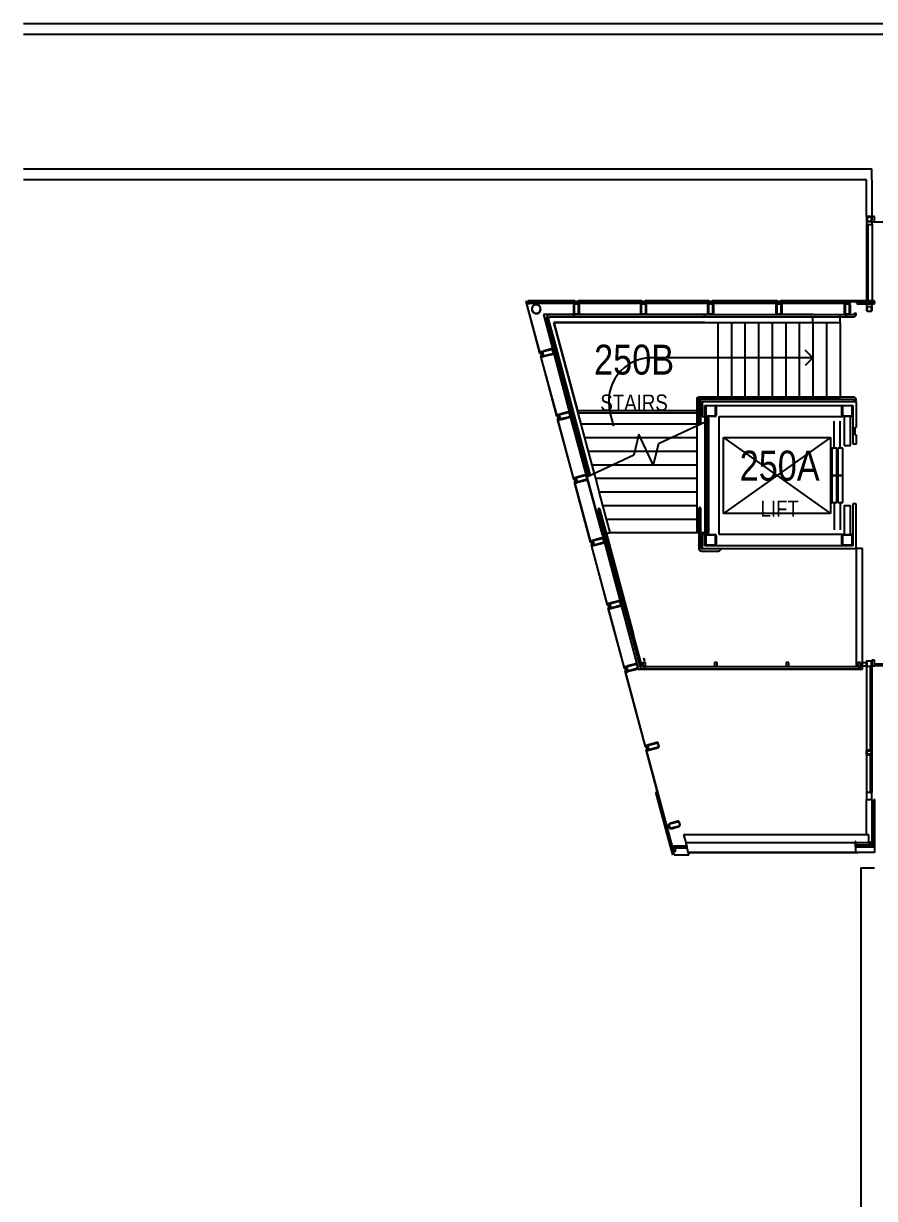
# Model space of a CAD drawing. Extents: x 6433 to 75181, y -2986 to 56414.
# Drawn here: x 6433 to 22093, y 32319 to 53944 of the extents above; entities that cross this region are included whole.
import ezdxf

# ---------------------------------------------------------------- set-up
doc = ezdxf.new("R2010")
doc.units = 0
doc.header["$MEASUREMENT"] = 0
for name, color, linetype in [('A-Column__Steel', 4, 'CONTINUOUS'), ('A-Door', 160, 'CONTINUOUS'), ('A-Roof', 1, 'CONTINUOUS'), ('A-Stairs', 4, 'CONTINUOUS'), ('A-Text__Primary Room', 6, 'CONTINUOUS'), ('A-Wall__Brick', 6, 'CONTINUOUS'), ('A-Wall__Stud', 90, 'CONTINUOUS'), ('A-Window', 4, 'CONTINUOUS')]:
    doc.layers.add(name, color=color, linetype=linetype)
doc.styles.add('Arial Narrow', font='ARIALN.TTF', dxfattribs={"height": 750})

# ---------------------------------------------------------------- blocks, each defined once
blk = doc.blocks.new('new stairs flashings - new stairs flashings-4718613-Room Nos_LEVEL 2')
at = {"layer": 'A-Roof', "lineweight": 35}
for p, q in [((41112, -114666), (41112, -114711)), ((41437, -114666), (41112, -114666)), ((41112, -114711), (41437, -114711)), ((41437, -114711), (41437, -114666)), ((37419, -123703), (37414, -123704)), ((37414, -123704), (37700, -124772)), ((37705, -124771), (37419, -123703)), ((41437, -123840), (41432, -123840)), ((41432, -123840), (41432, -124684)), ((41437, -124702), (41437, -123840)), ((37700, -124772), (37705, -124771)), ((37981, -124702), (37707, -124702)), ((37707, -124702), (37712, -124720)), ((37712, -124720), (37986, -124720)), ((37986, -124720), (37981, -124702)), ((41092, -124613), (41087, -124613)), ((41087, -124613), (41087, -124702)), ((41087, -124702), (41437, -124702)), ((41092, -124684), (41092, -124613)), ((41432, -124684), (41092, -124684))]:
    blk.add_line(p, q, dxfattribs=at)
at = {"layer": 'A-Roof'}
for p, q in [((37728, -124855), (37723, -124856)), ((37748, -124855), (38022, -124855)), ((41437, -124813), (41087, -124813))]:
    blk.add_line(p, q, dxfattribs=at)
for points in [[(37723, -124856), (37715, -124828), (37708, -124800), (37700, -124772)], [(37705, -124771), (37713, -124799), (37720, -124827), (37728, -124855)], [(38022, -124855), (38016, -124833), (38004, -124787), (37992, -124742), (37986, -124720)], [(41087, -124702), (41087, -124739), (41087, -124776), (41087, -124813)], [(41437, -124702), (41437, -124739), (41437, -124776), (41437, -124813)], [(37733, -124798), (37738, -124817), (37743, -124836), (37748, -124855)]]:
    blk.add_open_spline(points, degree=3, dxfattribs=at)

msp = doc.modelspace()

# ---------------------------------------------------------------- linework, layer by layer
at = {"layer": 'A-Column__Steel'}
for p, q in [((21963, 50389), (22033, 50389)), ((21953, 50309), (21953, 50379)), ((21959, 50379), (21959, 50309)), ((22033, 50383), (21963, 50383)), ((21963, 50305), (22033, 50305)), ((22033, 50299), (21963, 50299)), ((22037, 50309), (22037, 50379)), ((22043, 50379), (22043, 50309)), ((16558, 48611), (16558, 48766)), ((16567, 48766), (16567, 48611)), ((16580, 48789), (16635, 48789)), ((16635, 48780), (16580, 48780)), ((16649, 48611), (16649, 48766)), ((16658, 48766), (16658, 48611)), ((17793, 48611), (17793, 48766)), ((17802, 48766), (17802, 48611)), ((17815, 48789), (17870, 48789)), ((17870, 48780), (17815, 48780)), ((17884, 48611), (17884, 48766)), ((17893, 48766), (17893, 48611)), ((19028, 48611), (19028, 48766)), ((19037, 48766), (19037, 48611)), ((19050, 48789), (19105, 48789)), ((19105, 48780), (19050, 48780)), ((19119, 48611), (19119, 48766)), ((19128, 48766), (19128, 48611)), ((20285, 48611), (20285, 48766)), ((20294, 48766), (20294, 48611)), ((20308, 48789), (20363, 48789)), ((20363, 48780), (20308, 48780)), ((20376, 48611), (20376, 48766)), ((20385, 48766), (20385, 48611)), ((21543, 48611), (21543, 48766)), ((21552, 48766), (21552, 48611)), ((21565, 48789), (21620, 48789)), ((21620, 48780), (21565, 48780)), ((21634, 48611), (21634, 48766)), ((21643, 48766), (21643, 48611)), ((21953, 48654), (21953, 48724)), ((21953, 48654), (21953, 48724)), ((21959, 48724), (21959, 48654)), ((21959, 48724), (21959, 48654)), ((21963, 48734), (22033, 48734)), ((21963, 48734), (22033, 48734)), ((22033, 48728), (21963, 48728)), ((22033, 48728), (21963, 48728)), ((22037, 48654), (22037, 48724)), ((22037, 48654), (22037, 48724)), ((22043, 48724), (22043, 48654)), ((22043, 48724), (22043, 48654)), ((16580, 48598), (16635, 48598)), ((16635, 48589), (16580, 48589)), ((17815, 48598), (17870, 48598)), ((17870, 48589), (17815, 48589)), ((19050, 48598), (19105, 48598)), ((19105, 48589), (19050, 48589)), ((20308, 48598), (20363, 48598)), ((20363, 48589), (20308, 48589)), ((21565, 48598), (21620, 48598)), ((21620, 48589), (21565, 48589)), ((21963, 48650), (22033, 48650)), ((21963, 48650), (22033, 48650)), ((22033, 48644), (21963, 48644)), ((22033, 48644), (21963, 48644)), ((15979, 47888), (15993, 47834)), ((16002, 47837), (15988, 47890)), ((16145, 47955), (15995, 47915)), ((15997, 47906), (16147, 47947)), ((16168, 47867), (16019, 47827)), ((16021, 47819), (16171, 47859)), ((16164, 47937), (16178, 47884)), ((16187, 47886), (16172, 47939)), ((16290, 46728), (16304, 46675)), ((16313, 46678), (16299, 46731)), ((16455, 46796), (16306, 46756)), ((16308, 46747), (16458, 46787)), ((16474, 46778), (16489, 46725)), ((16497, 46727), (16483, 46780)), ((18978, 46736), (18978, 46891)), ((18987, 46891), (18987, 46736)), ((19000, 46914), (19155, 46914)), ((19155, 46905), (19000, 46905)), ((19000, 46723), (19155, 46723)), ((19155, 46714), (19000, 46714)), ((19169, 46736), (19169, 46891)), ((19178, 46891), (19178, 46736)), ((21493, 46736), (21493, 46891)), ((21502, 46891), (21502, 46736)), ((21515, 46914), (21670, 46914)), ((21670, 46905), (21515, 46905)), ((21515, 46723), (21670, 46723)), ((21670, 46714), (21515, 46714)), ((21684, 46736), (21684, 46891)), ((21693, 46891), (21693, 46736)), ((16479, 46708), (16329, 46668)), ((16332, 46659), (16481, 46700)), ((16766, 45637), (16616, 45597)), ((16600, 45569), (16615, 45516)), ((16623, 45519), (16609, 45572)), ((16619, 45588), (16768, 45628)), ((16790, 45549), (16640, 45509)), ((16642, 45500), (16792, 45540)), ((16785, 45619), (16799, 45566)), ((16808, 45568), (16794, 45621)), ((16911, 44410), (16925, 44357)), ((16934, 44359), (16920, 44413)), ((17077, 44478), (16927, 44438)), ((16929, 44429), (17079, 44469)), ((17100, 44390), (16950, 44350)), ((16953, 44341), (17103, 44381)), ((17095, 44460), (17110, 44407)), ((17118, 44409), (17104, 44462)), ((18978, 44361), (18978, 44516)), ((18987, 44516), (18987, 44361)), ((19000, 44539), (19155, 44539)), ((19155, 44530), (19000, 44530)), ((19000, 44348), (19155, 44348)), ((19155, 44339), (19000, 44339)), ((19169, 44361), (19169, 44516)), ((19178, 44516), (19178, 44361)), ((21493, 44361), (21493, 44516)), ((21502, 44516), (21502, 44361)), ((21515, 44539), (21670, 44539)), ((21670, 44530), (21515, 44530)), ((21515, 44348), (21670, 44348)), ((21670, 44339), (21515, 44339)), ((21684, 44361), (21684, 44516)), ((21693, 44516), (21693, 44361)), ((17222, 43251), (17236, 43198)), ((17245, 43200), (17230, 43253)), ((17387, 43319), (17237, 43279)), ((17240, 43270), (17390, 43310)), ((17406, 43301), (17420, 43247)), ((17429, 43250), (17415, 43303)), ((17411, 43231), (17261, 43191)), ((17263, 43182), (17413, 43222)), ((21943, 42123), (21943, 42203)), ((21949, 42203), (21949, 42123)), ((21953, 42213), (22033, 42213)), ((22033, 42207), (21953, 42207)), ((22037, 42123), (22037, 42203)), ((22043, 42203), (22043, 42123)), ((17532, 42092), (17546, 42039)), ((17555, 42041), (17541, 42094)), ((17698, 42160), (17548, 42120)), ((17550, 42111), (17700, 42151)), ((17721, 42072), (17572, 42032)), ((17574, 42023), (17724, 42063)), ((17717, 42141), (17731, 42088)), ((17740, 42091), (17725, 42144)), ((21953, 42119), (22033, 42119)), ((22033, 42113), (21953, 42113)), ((18086, 40711), (17936, 40671)), ((17939, 40662), (18088, 40702)), ((18105, 40693), (18119, 40639)), ((18128, 40642), (18114, 40695)), ((17920, 40643), (17935, 40590)), ((17943, 40592), (17929, 40645)), ((18110, 40623), (17960, 40583)), ((17962, 40574), (18112, 40614)), ((21943, 40486), (21943, 40566)), ((21949, 40566), (21949, 40486)), ((21953, 40576), (22033, 40576)), ((22033, 40570), (21953, 40570)), ((21953, 40482), (22033, 40482)), ((22033, 40476), (21953, 40476)), ((22037, 40486), (22037, 40566)), ((22043, 40566), (22043, 40486)), ((18309, 39194), (18323, 39141)), ((18332, 39143), (18317, 39197)), ((18474, 39262), (18325, 39222)), ((18327, 39213), (18477, 39253)), ((18498, 39174), (18348, 39134)), ((18350, 39125), (18500, 39165)), ((18493, 39244), (18507, 39191)), ((18516, 39193), (18502, 39246)), ((21990, 38879), (22020, 38879)), ((22020, 38870), (21990, 38870)), ((22034, 38816), (22034, 38856)), ((22043, 38856), (22043, 38816))]:
    msp.add_line(p, q, dxfattribs=at)
for centre, radius, start, end in [((21963, 50379), 10, 90, 180), ((22033, 50379), 10, 0, 90), ((21963, 50309), 10, 180, 270), ((21963, 50379), 4, 90, 180), ((21963, 50309), 4, 180, 270), ((22033, 50379), 4, 0, 90), ((22033, 50309), 10, 270, 0), ((22033, 50309), 4, 270, 0), ((15868, 48689), 84, 105, 285), ((15868, 48689), 79.2, 105, 285), ((15868, 48689), 84, 285, 105), ((15868, 48689), 79.2, 285, 105), ((16580, 48766), 22.5, 90, 180), ((16580, 48766), 13.5, 90, 180), ((16635, 48766), 22.5, 0, 90), ((16635, 48766), 13.5, 0, 90), ((17815, 48766), 22.5, 90, 180), ((17815, 48766), 13.5, 90, 180), ((17870, 48766), 22.5, 0, 90), ((17870, 48766), 13.5, 0, 90), ((19050, 48766), 22.5, 90, 180), ((19050, 48766), 13.5, 90, 180), ((19105, 48766), 22.5, 0, 90), ((19105, 48766), 13.5, 0, 90), ((20308, 48766), 22.5, 90, 180), ((20308, 48766), 13.5, 90, 180), ((20363, 48766), 22.5, 0, 90), ((20363, 48766), 13.5, 0, 90), ((21565, 48766), 22.5, 90, 180), ((21565, 48766), 13.5, 90, 180), ((21620, 48766), 22.5, 0, 90), ((21620, 48766), 13.5, 0, 90), ((21963, 48724), 10, 90, 180), ((21963, 48724), 10, 90, 180), ((21963, 48724), 4, 90, 180), ((21963, 48724), 4, 90, 180), ((22033, 48724), 10, 0, 90), ((22033, 48724), 10, 0, 90), ((22033, 48724), 4, 0, 90), ((22033, 48724), 4, 0, 90), ((16580, 48611), 22.5, 180, 270), ((16580, 48611), 13.5, 180, 270), ((16635, 48611), 13.5, 270, 0), ((16635, 48611), 22.5, 270, 0), ((17815, 48611), 22.5, 180, 270), ((17815, 48611), 13.5, 180, 270), ((17870, 48611), 13.5, 270, 0), ((17870, 48611), 22.5, 270, 0), ((19050, 48611), 22.5, 180, 270), ((19050, 48611), 13.5, 180, 270), ((19105, 48611), 22.5, 270, 0), ((19105, 48611), 13.5, 270, 0), ((20308, 48611), 22.5, 180, 270), ((20308, 48611), 13.5, 180, 270), ((20363, 48611), 22.5, 270, 0), ((20363, 48611), 13.5, 270, 0), ((21565, 48611), 22.5, 180, 270), ((21565, 48611), 13.5, 180, 270), ((21620, 48611), 22.5, 270, 0), ((21620, 48611), 13.5, 270, 0), ((21963, 48654), 10, 180, 270), ((21963, 48654), 10, 180, 270), ((21963, 48654), 4, 180, 270), ((21963, 48654), 4, 180, 270), ((22033, 48654), 10, 270, 0), ((22033, 48654), 4, 270, 0), ((22033, 48654), 10, 270, 0), ((22033, 48654), 4, 270, 0), ((16001, 47893), 22.5, 105, 195), ((16001, 47893), 13.5, 105, 195), ((16015, 47840), 22.5, 195, 285), ((16015, 47840), 13.5, 195, 285), ((16151, 47934), 22.5, 15, 105), ((16151, 47934), 13.5, 15, 105), ((16165, 47880), 13.5, 285, 15), ((16165, 47880), 22.5, 285, 15), ((16312, 46734), 22.5, 105, 195), ((16312, 46734), 13.5, 105, 195), ((16461, 46774), 22.5, 15, 105), ((16461, 46774), 13.5, 15, 105), ((16476, 46721), 13.5, 285, 15), ((16476, 46721), 22.5, 285, 15), ((19000, 46891), 22.5, 90, 180), ((19000, 46736), 22.5, 180, 270), ((19000, 46891), 13.5, 90, 180), ((19000, 46736), 13.5, 180, 270), ((19155, 46891), 22.5, 0, 90), ((19155, 46891), 13.5, 0, 90), ((19155, 46736), 13.5, 270, 0), ((19155, 46736), 22.5, 270, 0), ((21515, 46891), 22.5, 90, 180), ((21515, 46736), 22.5, 180, 270), ((21515, 46891), 13.5, 90, 180), ((21515, 46736), 13.5, 180, 270), ((21670, 46891), 22.5, 0, 90), ((21670, 46891), 13.5, 0, 90), ((21670, 46736), 13.5, 270, 0), ((21670, 46736), 22.5, 270, 0), ((16326, 46681), 22.5, 195, 285), ((16326, 46681), 13.5, 195, 285), ((16772, 45615), 22.5, 15, 105), ((16622, 45575), 22.5, 105, 195), ((16622, 45575), 13.5, 105, 195), ((16636, 45522), 22.5, 195, 285), ((16636, 45522), 13.5, 195, 285), ((16772, 45615), 13.5, 15, 105), ((16786, 45562), 13.5, 285, 15), ((16786, 45562), 22.5, 285, 15), ((16933, 44416), 22.5, 105, 195), ((16933, 44416), 13.5, 105, 195), ((16947, 44363), 22.5, 195, 285), ((16947, 44363), 13.5, 195, 285), ((17082, 44456), 22.5, 15, 105), ((17082, 44456), 13.5, 15, 105), ((17097, 44403), 13.5, 285, 15), ((17097, 44403), 22.5, 285, 15), ((19000, 44516), 22.5, 90, 180), ((19000, 44361), 22.5, 180, 270), ((19000, 44516), 13.5, 90, 180), ((19000, 44361), 13.5, 180, 270), ((19155, 44516), 22.5, 0, 90), ((19155, 44516), 13.5, 0, 90), ((19155, 44361), 13.5, 270, 0), ((19155, 44361), 22.5, 270, 0), ((21515, 44516), 22.5, 90, 180), ((21515, 44361), 22.5, 180, 270), ((21515, 44516), 13.5, 90, 180), ((21515, 44361), 13.5, 180, 270), ((21670, 44516), 22.5, 0, 90), ((21670, 44516), 13.5, 0, 90), ((21670, 44361), 13.5, 270, 0), ((21670, 44361), 22.5, 270, 0), ((17243, 43257), 22.5, 105, 195), ((17243, 43257), 13.5, 105, 195), ((17393, 43297), 22.5, 15, 105), ((17393, 43297), 13.5, 15, 105), ((17258, 43204), 22.5, 195, 285), ((17258, 43204), 13.5, 195, 285), ((17407, 43244), 13.5, 285, 15), ((17407, 43244), 22.5, 285, 15), ((21953, 42203), 10, 90, 180), ((21953, 42203), 4, 90, 180), ((22033, 42203), 10, 0, 90), ((22033, 42203), 4, 0, 90), ((17554, 42098), 22.5, 105, 195), ((17554, 42098), 13.5, 105, 195), ((17568, 42045), 22.5, 195, 285), ((17568, 42045), 13.5, 195, 285), ((17704, 42138), 22.5, 15, 105), ((17704, 42138), 13.5, 15, 105), ((17718, 42085), 13.5, 285, 15), ((17718, 42085), 22.5, 285, 15), ((21953, 42123), 10, 180, 270), ((21953, 42123), 4, 180, 270), ((22033, 42123), 4, 270, 0), ((22033, 42123), 10, 270, 0), ((17942, 40649), 22.5, 105, 195), ((17942, 40649), 13.5, 105, 195), ((18092, 40689), 22.5, 15, 105), ((18092, 40689), 13.5, 15, 105), ((17956, 40596), 22.5, 195, 285), ((17956, 40596), 13.5, 195, 285), ((18106, 40636), 13.5, 285, 15), ((18106, 40636), 22.5, 285, 15), ((21953, 40566), 10, 90, 180), ((21953, 40486), 10, 180, 270), ((21953, 40566), 4, 90, 180), ((21953, 40486), 4, 180, 270), ((22033, 40566), 10, 0, 90), ((22033, 40566), 4, 0, 90), ((22033, 40486), 4, 270, 0), ((22033, 40486), 10, 270, 0), ((18330, 39200), 22.5, 105, 195), ((18330, 39200), 13.5, 105, 195), ((18345, 39147), 13.5, 195, 285), ((18480, 39240), 22.5, 15, 105), ((18480, 39240), 13.5, 15, 105), ((18494, 39187), 13.5, 285, 15), ((18494, 39187), 22.5, 285, 15), ((18345, 39147), 22.5, 195, 285), ((22020, 38856), 22.5, 0, 90), ((22020, 38856), 13.5, 0, 90)]:
    msp.add_arc(centre, radius, start, end, dxfattribs=at)
at = {"layer": 'A-Door'}
for p, q in [((19233, 44539), (19233, 46714)), ((19233, 46714), (21533, 46714)), ((21353, 46126), (21353, 46626)), ((21463, 46126), (21463, 46626)), ((19313, 44926), (19313, 46326)), ((19313, 46326), (21283, 46326)), ((21283, 46326), (21283, 44926)), ((21398, 46126), (21308, 46126)), ((21308, 46126), (21308, 45628)), ((21398, 45628), (21398, 46126)), ((21508, 46126), (21418, 46126)), ((21418, 46126), (21418, 45628)), ((21508, 45628), (21508, 46126)), ((21308, 45628), (21398, 45628)), ((21398, 45624), (21308, 45624)), ((21308, 45624), (21308, 45126)), ((21398, 45126), (21398, 45624)), ((21418, 45628), (21508, 45628)), ((21508, 45624), (21418, 45624)), ((21418, 45624), (21418, 45126)), ((21508, 45126), (21508, 45624)), ((21308, 45126), (21398, 45126)), ((21353, 45126), (21353, 44626)), ((21418, 45126), (21508, 45126)), ((21463, 45126), (21463, 44626)), ((21283, 44926), (19313, 44926)), ((21533, 44539), (19233, 44539))]:
    msp.add_line(p, q, dxfattribs=at)
at = {"layer": 'A-Door', "color": 252}
for p, q in [((19313, 46326), (21283, 44926)), ((21283, 46326), (19313, 44926))]:
    msp.add_line(p, q, dxfattribs=at)
at = {"layer": 'A-Roof'}
for p, q in [((21990, 39015), (18579, 39015)), ((18579, 39015), (18619, 38868)), ((21990, 38868), (21990, 39015)), ((18619, 38868), (21990, 38868)), ((18666, 38692), (21743, 38692))]:
    msp.add_line(p, q, dxfattribs=at)
for points in [[(18619, 38868), (18625, 38844), (18631, 38821), (18637, 38798)], [(21990, 38868), (21990, 38850), (21990, 38833), (21990, 38816)]]:
    msp.add_open_spline(points, degree=3, dxfattribs=at)
at = {"layer": 'A-Stairs'}
for p, q in [((15999, 48589), (16489, 46760)), ((16580, 48589), (15999, 48589)), ((15999, 48589), (16489, 46757)), ((16580, 48589), (15999, 48589)), ((15999, 48589), (16482, 46785)), ((16059, 48496), (16176, 48056)), ((16215, 48067), (16097, 48506)), ((16569, 48584), (16126, 48584)), ((16126, 48544), (16569, 48544)), ((16569, 48581), (16569, 48584)), ((18969, 48584), (16569, 48584)), ((16569, 48578), (16569, 48581)), ((16569, 48581), (16569, 48578)), ((16569, 48574), (16569, 48578)), ((16569, 48578), (16569, 48574)), ((16569, 48569), (16569, 48574)), ((16569, 48574), (16569, 48569)), ((16569, 48564), (16569, 48569)), ((16569, 48569), (16569, 48564)), ((16569, 48559), (16569, 48564)), ((16569, 48564), (16569, 48544)), ((16569, 48554), (16569, 48559)), ((16569, 48550), (16569, 48554)), ((16569, 48544), (18969, 48544)), ((17815, 48589), (16635, 48589)), ((17815, 48589), (16635, 48589)), ((18975, 48589), (17870, 48589)), ((21085, 48584), (18969, 48584)), ((18969, 48544), (21085, 48544)), ((18972, 48589), (19050, 48589)), ((19050, 48589), (18975, 48589)), ((20959, 48589), (20363, 48589)), ((20959, 48439), (20959, 48544)), ((21573, 48584), (21085, 48584)), ((21085, 48544), (21573, 48544)), ((21459, 48439), (21459, 48584)), ((21698, 48584), (21573, 48584)), ((21573, 48581), (21573, 48584)), ((21573, 48584), (21573, 48578)), ((21573, 48578), (21573, 48581)), ((21573, 48574), (21573, 48578)), ((21573, 48578), (21573, 48574)), ((21573, 48569), (21573, 48574)), ((21573, 48574), (21573, 48569)), ((21573, 48564), (21573, 48569)), ((21573, 48569), (21573, 48564)), ((21573, 48559), (21573, 48564)), ((21573, 48564), (21573, 48544)), ((21573, 48554), (21573, 48559)), ((21573, 48550), (21573, 48554)), ((21573, 48544), (21573, 48550)), ((21573, 48544), (21698, 48544)), ((21718, 48614), (21718, 48604)), ((21721, 48614), (21718, 48614)), ((21718, 48614), (21758, 48614)), ((21758, 48614), (21755, 48614)), ((21758, 48604), (21758, 48614)), ((16633, 46799), (16194, 48439)), ((16194, 48439), (18975, 48439)), ((16194, 48439), (16634, 46796)), ((18972, 48439), (16194, 48439)), ((16194, 48439), (16627, 46824)), ((18972, 48439), (16194, 48439)), ((18972, 48439), (19209, 48439)), ((18972, 48439), (21459, 48439)), ((18975, 48439), (20959, 48439)), ((19209, 48439), (19459, 48439)), ((19209, 48439), (19209, 47069)), ((19209, 48439), (19209, 47069)), ((19209, 48439), (19209, 47064)), ((19209, 48439), (19209, 47064)), ((19459, 48439), (19709, 48439)), ((19459, 48439), (19459, 47069)), ((19459, 48439), (19459, 47069)), ((19459, 48439), (19459, 47064)), ((19459, 48439), (19459, 47064)), ((19709, 48439), (19959, 48439)), ((19709, 48439), (19709, 47069)), ((19709, 48439), (19709, 47069)), ((19709, 48439), (19709, 47064)), ((19709, 48439), (19709, 47064)), ((19959, 48439), (20209, 48439)), ((19959, 48439), (19959, 47068)), ((19959, 48439), (19959, 47068)), ((19959, 48439), (19959, 47064)), ((19959, 48439), (19959, 47064)), ((20209, 48439), (20459, 48439)), ((20209, 48439), (20209, 47068)), ((20209, 48439), (20209, 47068)), ((20209, 48439), (20209, 47064)), ((20209, 48439), (20209, 47064)), ((20459, 48439), (20709, 48439)), ((20459, 48439), (20459, 47069)), ((20459, 48439), (20459, 47069)), ((20459, 48439), (20459, 47064)), ((20459, 48439), (20459, 47064)), ((20709, 48439), (20959, 48439)), ((20709, 48439), (20709, 47069)), ((20709, 48439), (20709, 47069)), ((20709, 48439), (20709, 47064)), ((20709, 48439), (20709, 47064)), ((20959, 48439), (20959, 47069)), ((20959, 48439), (20959, 47064)), ((20959, 48439), (20959, 47064)), ((21209, 48439), (21209, 47064)), ((21209, 48439), (21209, 47064)), ((21459, 48439), (21459, 47064)), ((16176, 48056), (16179, 48057)), ((16177, 48056), (16528, 46745)), ((16179, 48057), (16182, 48058)), ((16182, 48058), (16186, 48059)), ((16186, 48059), (16191, 48060)), ((16191, 48060), (16186, 48059)), ((16191, 48060), (16196, 48061)), ((16196, 48061), (16191, 48060)), ((16215, 48067), (16196, 48061)), ((16196, 48062), (16201, 48063)), ((16566, 46756), (16215, 48067)), ((20959, 47794), (18001, 47794)), ((20959, 47794), (20817, 47935)), ((20959, 47794), (20817, 47652)), ((18858, 47064), (18828, 47064)), ((18828, 47064), (18828, 46795)), ((18828, 47064), (18858, 47064)), ((18828, 46792), (18828, 47064)), ((18828, 47064), (18972, 47064)), ((18828, 46837), (18828, 47064)), ((18928, 47069), (18858, 47069)), ((18858, 47069), (18858, 46999)), ((18858, 46999), (18858, 46949)), ((18858, 46949), (18858, 46939)), ((18858, 46949), (18858, 46554)), ((18858, 46939), (18898, 46939)), ((18858, 46939), (18858, 46939)), ((18898, 47029), (18928, 47029)), ((18898, 46999), (18898, 47029)), ((18898, 46949), (18898, 46999)), ((18898, 46939), (18898, 46949)), ((18898, 46573), (18898, 46949)), ((18898, 46939), (18898, 46939)), ((19085, 47069), (18928, 47069)), ((18928, 47029), (19085, 47029)), ((18972, 47064), (21459, 47064)), ((21085, 47069), (19085, 47069)), ((19085, 47029), (21085, 47029)), ((21629, 47069), (21085, 47069)), ((21085, 47029), (21629, 47029)), ((21698, 47069), (21629, 47069)), ((21629, 47029), (21698, 47029)), ((21718, 47009), (21718, 46999)), ((21758, 46999), (21718, 46999)), ((21718, 46999), (21721, 46999)), ((21755, 46999), (21758, 46999)), ((21758, 46999), (21758, 47009)), ((16482, 46785), (16482, 46785)), ((16794, 45621), (16482, 46785)), ((16489, 46760), (17085, 44535)), ((17085, 44535), (16489, 46757)), ((16528, 46745), (16832, 45610)), ((16869, 45627), (16566, 46756)), ((16627, 46824), (16627, 46824)), ((16939, 45659), (16627, 46824)), ((16627, 46824), (16627, 46824)), ((16627, 46824), (18828, 46824)), ((16627, 46824), (18828, 46824)), ((16939, 45659), (16633, 46799)), ((16639, 46779), (16634, 46796)), ((16706, 46529), (16639, 46779)), ((16639, 46779), (18828, 46779)), ((16639, 46779), (18828, 46779)), ((17296, 46536), (17228, 46787)), ((18828, 46540), (18828, 46837)), ((18828, 46795), (18828, 46609)), ((18828, 46779), (18828, 46792)), ((18828, 46609), (18828, 46779)), ((18978, 44529), (18978, 46736)), ((16694, 46574), (18828, 46574)), ((16694, 46574), (18828, 46574)), ((18978, 46610), (18116, 46208)), ((18828, 46324), (18828, 46540)), ((18978, 44574), (18978, 46610)), ((16761, 46324), (17742, 46324)), ((16761, 46324), (17742, 46324)), ((17757, 46386), (17663, 45997)), ((17742, 46324), (17786, 46324)), ((17742, 46324), (17786, 46324)), ((18021, 45819), (17757, 46386)), ((17786, 46324), (18364, 46324)), ((17786, 46324), (18364, 46324)), ((18364, 46324), (18828, 46324)), ((18364, 46324), (18828, 46324)), ((18828, 46074), (18828, 46324)), ((16828, 46074), (17681, 46074)), ((16828, 46074), (17681, 46074)), ((17681, 46074), (17903, 46074)), ((17681, 46074), (17903, 46074)), ((17903, 46074), (18083, 46074)), ((17903, 46074), (18083, 46074)), ((18116, 46208), (18021, 45819)), ((18083, 46074), (18828, 46074)), ((18083, 46074), (18828, 46074)), ((18828, 45824), (18828, 46074)), ((17663, 45997), (16801, 45595)), ((16895, 45824), (17292, 45824)), ((16895, 45824), (17292, 45824)), ((16939, 45659), (16907, 45779)), ((16962, 45574), (16939, 45659)), ((17292, 45824), (18019, 45824)), ((17292, 45824), (18019, 45824)), ((18019, 45824), (18022, 45824)), ((18019, 45824), (18022, 45824)), ((18022, 45824), (18828, 45824)), ((18022, 45824), (18828, 45824)), ((18828, 45574), (18828, 45824)), ((17085, 44535), (16808, 45568)), ((17029, 45324), (16962, 45574)), ((16962, 45574), (18828, 45574)), ((16962, 45574), (18828, 45574)), ((18828, 45324), (18828, 45574)), ((17096, 45074), (17029, 45324)), ((17029, 45324), (18828, 45324)), ((17029, 45324), (18828, 45324)), ((18828, 45074), (18828, 45324)), ((17189, 44458), (17047, 44988)), ((17163, 44824), (17096, 45074)), ((17096, 45074), (18828, 45074)), ((17096, 45074), (18828, 45074)), ((18828, 44824), (18828, 45074)), ((18858, 45001), (18858, 44349)), ((18898, 44349), (18898, 45001)), ((17009, 44978), (17151, 44448)), ((17230, 44574), (17163, 44824)), ((17163, 44824), (18828, 44824)), ((17163, 44824), (18828, 44824)), ((18828, 44574), (18828, 44824)), ((17163, 44556), (17230, 44574)), ((17227, 44573), (17220, 44571)), ((17230, 44574), (18828, 44574)), ((17230, 44574), (18828, 44574)), ((18828, 44574), (18859, 44574)), ((18838, 44574), (18828, 44574)), ((18897, 44574), (18978, 44574)), ((17085, 44535), (17125, 44546)), ((17094, 44538), (17085, 44535)), ((17085, 44535), (17747, 42063)), ((17085, 44535), (17747, 42063)), ((17151, 44448), (17624, 42683)), ((17662, 42694), (17189, 44458)), ((18858, 44349), (18858, 44304)), ((18898, 44304), (18898, 44349)), ((18973, 44529), (18978, 44529)), ((18858, 44304), (18858, 44289)), ((18898, 44289), (18898, 44304)), ((19213, 44274), (18913, 44274)), ((18913, 44234), (19213, 44234)), ((21758, 44284), (21758, 42106)), ((21872, 44283), (21758, 44283)), ((21872, 42213), (21872, 44283)), ((17622, 42683), (17658, 42692)), ((17622, 42683), (17773, 42118)), ((17624, 42684), (17624, 42683)), ((17643, 42689), (17626, 42684)), ((17662, 42694), (17643, 42689)), ((17660, 42693), (17661, 42693)), ((17812, 42128), (17661, 42693)), ((17882, 42186), (17832, 42186)), ((17832, 42186), (17832, 42105)), ((17862, 42213), (17848, 42265)), ((17848, 42265), (17862, 42213)), ((17882, 42106), (17882, 42186)), ((19198, 42186), (19148, 42186)), ((19148, 42186), (19148, 42105)), ((19198, 42105), (19198, 42186)), ((20518, 42186), (20468, 42186)), ((20468, 42186), (20468, 42105)), ((20518, 42105), (20518, 42186)), ((21838, 42186), (21788, 42186)), ((21788, 42186), (21788, 42106)), ((21838, 42086), (21838, 42186)), ((21872, 42063), (21872, 42213)), ((17747, 42063), (17852, 42063)), ((17747, 42063), (17852, 42063)), ((17862, 42106), (17841, 42106)), ((17841, 42066), (17862, 42066)), ((17852, 42106), (17852, 42111)), ((17862, 42111), (17852, 42111)), ((17852, 42061), (17852, 42067)), ((17862, 42061), (17852, 42061)), ((17862, 42111), (17862, 42106)), ((17862, 42106), (17862, 42104)), ((21808, 42106), (17862, 42106)), ((17862, 42100), (17862, 42106)), ((17862, 42103), (17862, 42100)), ((17862, 42100), (17862, 42096)), ((17862, 42091), (17862, 42100)), ((17862, 42096), (17862, 42091)), ((17862, 42091), (17862, 42086)), ((17862, 42086), (17862, 42091)), ((17862, 42086), (17862, 42081)), ((17862, 42066), (17862, 42086)), ((17862, 42081), (17862, 42076)), ((17862, 42076), (17862, 42072)), ((17862, 42072), (17862, 42069)), ((17862, 42066), (17862, 42061)), ((17862, 42066), (21808, 42066)), ((17862, 42063), (19168, 42063)), ((17862, 42063), (19168, 42063)), ((19168, 42105), (19168, 42111)), ((19178, 42111), (19168, 42111)), ((19168, 42061), (19168, 42067)), ((19178, 42061), (19168, 42061)), ((19178, 42111), (19178, 42105)), ((19178, 42067), (19178, 42061)), ((19178, 42063), (20488, 42063)), ((19178, 42063), (20488, 42063)), ((20488, 42105), (20488, 42111)), ((20498, 42111), (20488, 42111)), ((20488, 42061), (20488, 42067)), ((20498, 42061), (20488, 42061)), ((20498, 42111), (20498, 42105)), ((20498, 42067), (20498, 42061)), ((20498, 42063), (21808, 42063)), ((20498, 42063), (21808, 42063)), ((21808, 42106), (21808, 42111)), ((21818, 42111), (21808, 42111)), ((21808, 42106), (21808, 42066)), ((21818, 42100), (21808, 42100)), ((21818, 42072), (21808, 42072)), ((21808, 42061), (21808, 42066)), ((21818, 42061), (21808, 42061)), ((21818, 42111), (21818, 42100)), ((21818, 42100), (21818, 42072)), ((21818, 42086), (21838, 42086)), ((21818, 42072), (21818, 42061)), ((21818, 42063), (21872, 42063)), ((21818, 42063), (21872, 42063))]:
    msp.add_line(p, q, dxfattribs=at)
at = {"layer": 'A-Stairs', "flags": 128}
for points in [[(16126, 48584), (16124, 48584), (16121, 48584), (16118, 48583), (16115, 48583), (16112, 48583), (16110, 48582), (16107, 48581), (16104, 48580), (16102, 48579), (16099, 48578), (16097, 48577), (16094, 48576), (16092, 48575), (16089, 48573), (16087, 48572), (16085, 48570), (16082, 48568), (16080, 48567), (16078, 48565), (16076, 48563), (16074, 48561), (16072, 48559), (16071, 48556), (16069, 48554), (16067, 48552), (16066, 48549), (16065, 48547), (16063, 48544), (16062, 48542), (16061, 48539), (16060, 48537), (16059, 48534), (16059, 48531), (16058, 48529), (16057, 48526), (16057, 48523), (16057, 48520), (16056, 48517), (16056, 48515), (16056, 48512), (16057, 48509), (16057, 48506), (16057, 48504), (16058, 48501), (16058, 48498), (16059, 48496)], [(16097, 48506), (16097, 48507), (16097, 48508), (16097, 48510), (16096, 48511), (16096, 48512), (16096, 48513), (16096, 48514), (16096, 48516), (16096, 48517), (16097, 48518), (16097, 48519), (16097, 48520), (16097, 48522), (16098, 48523), (16098, 48524), (16098, 48525), (16099, 48526), (16099, 48527), (16100, 48528), (16101, 48529), (16101, 48530), (16102, 48531), (16103, 48532), (16103, 48533), (16104, 48534), (16105, 48535), (16106, 48536), (16107, 48537), (16108, 48537), (16109, 48538), (16110, 48539), (16111, 48539), (16112, 48540), (16113, 48541), (16114, 48541), (16115, 48542), (16116, 48542), (16117, 48542), (16118, 48543), (16119, 48543), (16121, 48543), (16122, 48544), (16123, 48544), (16124, 48544), (16125, 48544), (16126, 48544)], [(21698, 48544), (21700, 48544), (21703, 48544), (21705, 48544), (21707, 48545), (21710, 48545), (21712, 48546), (21714, 48546), (21717, 48547), (21719, 48548), (21721, 48549), (21723, 48550), (21726, 48551), (21728, 48552), (21730, 48553), (21732, 48554), (21734, 48556), (21736, 48557), (21737, 48559), (21739, 48560), (21741, 48562), (21743, 48564), (21744, 48566), (21746, 48568), (21747, 48569), (21748, 48571), (21750, 48574), (21751, 48576), (21752, 48578), (21753, 48580), (21754, 48582), (21755, 48584), (21755, 48587), (21756, 48589), (21757, 48591), (21757, 48594), (21757, 48596), (21758, 48598), (21758, 48601), (21758, 48603), (21758, 48604)], [(21718, 48604), (21718, 48603), (21718, 48602), (21718, 48601), (21718, 48601), (21717, 48600), (21717, 48599), (21717, 48598), (21717, 48598), (21717, 48597), (21716, 48596), (21716, 48595), (21716, 48595), (21715, 48594), (21715, 48593), (21714, 48593), (21714, 48592), (21713, 48591), (21713, 48591), (21712, 48590), (21712, 48590), (21711, 48589), (21711, 48588), (21710, 48588), (21709, 48587), (21709, 48587), (21708, 48587), (21707, 48586), (21707, 48586), (21706, 48586), (21705, 48585), (21704, 48585), (21704, 48585), (21703, 48585), (21702, 48584), (21701, 48584), (21700, 48584), (21700, 48584), (21699, 48584), (21698, 48584), (21698, 48584)], [(18858, 46939), (18859, 46939), (18862, 46939), (18865, 46939), (18869, 46939), (18873, 46939), (18878, 46939)], [(18878, 46939), (18883, 46939), (18887, 46939), (18891, 46939), (18894, 46939), (18896, 46939), (18898, 46939)], [(21758, 47009), (21758, 47011), (21758, 47014), (21757, 47016), (21757, 47018), (21757, 47021), (21756, 47023), (21756, 47025), (21755, 47028), (21754, 47030), (21753, 47032), (21752, 47034), (21751, 47037), (21750, 47039), (21749, 47041), (21747, 47043), (21746, 47045), (21745, 47047), (21743, 47048), (21741, 47050), (21740, 47052), (21738, 47054), (21736, 47055), (21734, 47057), (21732, 47058), (21730, 47059), (21728, 47061), (21726, 47062), (21724, 47063), (21722, 47064), (21720, 47065), (21717, 47066), (21715, 47066), (21713, 47067), (21710, 47068), (21708, 47068), (21706, 47068), (21703, 47069), (21701, 47069), (21699, 47069), (21698, 47069)], [(21698, 47029), (21699, 47029), (21699, 47029), (21700, 47029), (21701, 47029), (21702, 47028), (21703, 47028), (21703, 47028), (21704, 47028), (21705, 47028), (21706, 47027), (21706, 47027), (21707, 47027), (21708, 47026), (21708, 47026), (21709, 47025), (21710, 47025), (21710, 47024), (21711, 47024), (21712, 47023), (21712, 47023), (21713, 47022), (21713, 47022), (21714, 47021), (21714, 47020), (21715, 47020), (21715, 47019), (21715, 47018), (21716, 47018), (21716, 47017), (21716, 47016), (21717, 47015), (21717, 47015), (21717, 47014), (21717, 47013), (21718, 47012), (21718, 47011), (21718, 47011), (21718, 47010), (21718, 47009), (21718, 47009)], [(17019, 45018), (17016, 45016), (17013, 45013), (17010, 45010), (17008, 45005), (17007, 45000), (17007, 44994), (17007, 44988), (17008, 44981), (17010, 44975), (17012, 44969), (17015, 44963), (17018, 44958), (17022, 44954), (17026, 44951), (17030, 44949), (17034, 44948), (17037, 44949)], [(17037, 44949), (17041, 44950), (17044, 44953), (17046, 44956), (17048, 44961), (17049, 44966), (17050, 44972), (17049, 44979), (17048, 44985), (17047, 44991), (17044, 44998), (17041, 45003), (17038, 45008), (17034, 45012), (17030, 45015), (17027, 45017), (17023, 45018), (17019, 45018)], [(18878, 45036), (18874, 45036), (18871, 45034), (18867, 45031), (18864, 45027), (18862, 45022), (18860, 45017), (18859, 45011), (18858, 45004), (18858, 44998), (18859, 44991), (18860, 44985), (18862, 44980), (18864, 44975), (18867, 44971), (18871, 44968), (18874, 44966), (18878, 44966)], [(18878, 44966), (18882, 44966), (18885, 44968), (18888, 44971), (18891, 44975), (18894, 44980), (18896, 44985), (18897, 44991), (18898, 44998), (18898, 45004), (18897, 45011), (18896, 45017), (18894, 45022), (18891, 45027), (18888, 45031), (18885, 45034), (18882, 45036), (18878, 45036)], [(18858, 44289), (18858, 44287), (18858, 44284), (18858, 44282), (18859, 44280), (18859, 44278), (18859, 44276), (18860, 44274), (18861, 44272), (18861, 44270), (18862, 44267), (18863, 44265), (18864, 44263), (18865, 44262), (18866, 44260), (18867, 44258), (18869, 44256), (18870, 44254), (18872, 44253), (18873, 44251), (18875, 44249), (18876, 44248), (18878, 44246), (18880, 44245), (18881, 44244), (18883, 44243), (18885, 44241), (18887, 44240), (18889, 44239), (18891, 44238), (18893, 44238), (18895, 44237), (18897, 44236), (18899, 44236), (18901, 44235), (18904, 44235), (18906, 44234), (18908, 44234), (18910, 44234), (18912, 44234), (18913, 44234)], [(18913, 44274), (18912, 44274), (18912, 44274), (18911, 44274), (18910, 44274), (18910, 44274), (18909, 44274), (18909, 44274), (18908, 44275), (18908, 44275), (18907, 44275), (18906, 44275), (18906, 44276), (18905, 44276), (18905, 44276), (18904, 44277), (18904, 44277), (18903, 44277), (18903, 44278), (18903, 44278), (18902, 44278), (18902, 44279), (18901, 44279), (18901, 44280), (18901, 44280), (18900, 44281), (18900, 44281), (18900, 44282), (18899, 44282), (18899, 44283), (18899, 44283), (18899, 44284), (18898, 44285), (18898, 44285), (18898, 44286), (18898, 44286), (18898, 44287), (18898, 44288), (18898, 44288), (18898, 44289), (18898, 44289)], [(19213, 44234), (19215, 44234), (19217, 44234), (19219, 44234), (19222, 44235), (19224, 44235), (19226, 44235), (19228, 44236), (19230, 44237), (19232, 44237), (19234, 44238), (19236, 44239), (19238, 44240), (19240, 44241), (19242, 44242), (19244, 44243), (19246, 44245), (19247, 44246), (19249, 44248), (19251, 44249), (19252, 44251), (19254, 44252), (19255, 44254), (19257, 44256), (19258, 44257), (19259, 44259), (19260, 44261), (19261, 44263), (19262, 44265), (19263, 44267), (19264, 44269), (19265, 44271), (19266, 44273), (19266, 44275), (19267, 44277), (19267, 44280), (19267, 44282), (19268, 44284)], [(19227, 44284), (19227, 44283), (19226, 44282), (19226, 44282), (19226, 44281), (19226, 44281), (19225, 44280), (19225, 44280), (19225, 44279), (19224, 44279), (19224, 44279), (19223, 44278), (19223, 44278), (19222, 44277), (19222, 44277), (19221, 44277), (19221, 44276), (19220, 44276), (19220, 44276), (19219, 44275), (19219, 44275), (19218, 44275), (19218, 44275), (19217, 44275), (19217, 44274), (19216, 44274), (19215, 44274), (19215, 44274), (19214, 44274), (19214, 44274), (19213, 44274), (19213, 44274)], [(17773, 42118), (17774, 42115), (17775, 42113), (17776, 42110), (17777, 42108), (17778, 42105), (17779, 42103), (17781, 42100), (17782, 42098), (17784, 42095), (17786, 42093), (17787, 42091), (17789, 42089), (17791, 42087), (17793, 42085), (17795, 42083), (17797, 42081), (17800, 42080), (17802, 42078), (17804, 42076), (17807, 42075), (17809, 42074), (17812, 42073), (17814, 42071), (17817, 42070), (17820, 42070), (17822, 42069), (17825, 42068), (17828, 42067), (17830, 42067), (17833, 42067), (17836, 42066), (17839, 42066), (17841, 42066)], [(17841, 42106), (17840, 42106), (17838, 42106), (17837, 42106), (17836, 42107), (17835, 42107), (17834, 42107), (17833, 42107), (17831, 42108), (17830, 42108), (17829, 42109), (17828, 42109), (17827, 42110), (17826, 42110), (17825, 42111), (17824, 42111), (17823, 42112), (17822, 42113), (17821, 42114), (17820, 42114), (17819, 42115), (17819, 42116), (17818, 42117), (17817, 42118), (17816, 42119), (17816, 42120), (17815, 42121), (17814, 42122), (17814, 42123), (17813, 42124), (17813, 42125), (17812, 42126), (17812, 42128), (17812, 42128)]]:
    msp.add_lwpolyline(points, dxfattribs=at)
at = {"layer": 'A-Stairs'}
msp.add_arc((18001, 46994), 800, 90, 195, dxfattribs=at)
for points, knots in [([(18963, 48564), (18963, 48567), (18963, 48573), (18964, 48578), (18966, 48581), (18967, 48583), (18968, 48584), (18969, 48584)], [0, 0, 0, 0, 0.1666667, 0.25, 0.3333333, 0.4166667, 0.5, 0.5, 0.5, 0.5]), ([(18858, 47069), (18858, 47069), (18858, 47069), (18859, 47067), (18860, 47066), (18862, 47065), (18863, 47064), (18864, 47063), (18866, 47061), (18867, 47059), (18869, 47058), (18870, 47057), (18871, 47055), (18873, 47054), (18874, 47053), (18875, 47051), (18877, 47050), (18878, 47049), (18879, 47048), (18880, 47046), (18882, 47045), (18883, 47044), (18884, 47042), (18886, 47041), (18887, 47040), (18888, 47039), (18889, 47038), (18890, 47036), (18892, 47035), (18893, 47034), (18894, 47033), (18895, 47032), (18896, 47030), (18898, 47029), (18898, 47029), (18898, 47029)], [0, 0, 0, 0, 0.083333, 0.125, 0.166667, 0.208333, 0.229167, 0.25, 0.291667, 0.333333, 0.354167, 0.375, 0.395833, 0.416667, 0.4375, 0.458333, 0.479167, 0.5, 0.520833, 0.541667, 0.5625, 0.583333, 0.604167, 0.625, 0.645833, 0.666667, 0.6875, 0.708333, 0.75, 0.770833, 0.791667, 0.833333, 0.875, 0.916667, 1, 1, 1, 1]), ([(19079, 47049), (19079, 47052), (19079, 47058), (19080, 47063), (19082, 47066), (19083, 47068), (19084, 47069), (19085, 47069)], [0, 0, 0, 0, 0.1666667, 0.25, 0.3333333, 0.4166667, 0.5, 0.5, 0.5, 0.5]), ([(16549, 46745), (16552, 46746), (16557, 46747), (16562, 46750), (16565, 46752), (16566, 46754), (16567, 46755), (16566, 46756)], [0, 0, 0, 0, 0.1666667, 0.25, 0.3333333, 0.4166667, 0.5, 0.5, 0.5, 0.5]), ([(17172, 44447), (17168, 44446), (17163, 44446), (17157, 44445), (17154, 44446), (17152, 44447), (17151, 44448), (17151, 44448)], [0, 0, 0, 0, 0.1666667, 0.25, 0.3333333, 0.4166667, 0.5, 0.5, 0.5, 0.5]), ([(18878, 44343), (18874, 44343), (18869, 44343), (18864, 44344), (18860, 44346), (18858, 44347), (18858, 44348), (18858, 44349)], [0, 0, 0, 0, 0.1666667, 0.25, 0.3333333, 0.4166667, 0.5, 0.5, 0.5, 0.5])]:
    msp.add_open_spline(points, degree=3, knots=knots, dxfattribs=at)
for points in [[(18969, 48544), (18968, 48544), (18967, 48544), (18966, 48546), (18964, 48550), (18963, 48554), (18963, 48559), (18963, 48562), (18963, 48564)], [(18858, 46949), (18858, 46947), (18858, 46944), (18858, 46941), (18858, 46939)], [(18898, 47029), (18898, 47029), (18898, 47029), (18897, 47030)], [(18898, 46939), (18898, 46941), (18898, 46944), (18898, 46947), (18898, 46949)], [(19085, 47029), (19084, 47029), (19083, 47029), (19082, 47031), (19080, 47035), (19079, 47039), (19079, 47044), (19079, 47047), (19079, 47049)], [(16528, 46745), (16528, 46745), (16529, 46744), (16531, 46743), (16534, 46743), (16539, 46743), (16544, 46744), (16547, 46744), (16549, 46745)], [(17189, 44458), (17190, 44458), (17189, 44457), (17188, 44455), (17185, 44453), (17181, 44451), (17177, 44449), (17173, 44448), (17172, 44447)], [(18898, 44349), (18898, 44348), (18897, 44347), (18895, 44346), (18892, 44344), (18888, 44343), (18883, 44343), (18880, 44343), (18878, 44343)]]:
    msp.add_open_spline(points, degree=3, dxfattribs=at)
at = {"layer": 'A-Wall__Brick'}
for p, q in [((21759, 46980), (18923, 46980)), ((18923, 46980), (18923, 46714)), ((21759, 46516), (21759, 46980)), ((18923, 46714), (18973, 46714)), ((18973, 46914), (19000, 46914)), ((18973, 46714), (18973, 46914)), ((19155, 46914), (21515, 46914)), ((21533, 46714), (21533, 46176)), ((21651, 46176), (21651, 46714)), ((21670, 46914), (21693, 46914)), ((21693, 46914), (21693, 46891)), ((21693, 46736), (21693, 46206)), ((21739, 46366), (21739, 46516)), ((21739, 46516), (21759, 46516)), ((21759, 46366), (21739, 46366)), ((21759, 46206), (21759, 46366)), ((21533, 46176), (21651, 46176)), ((21693, 46206), (21759, 46206)), ((21533, 45076), (21533, 44539)), ((21533, 45076), (21651, 45076)), ((21651, 44539), (21651, 45076)), ((21692, 45104), (21692, 44334)), ((21758, 45104), (21692, 45104)), ((21758, 44284), (21758, 45104)), ((18923, 44539), (18923, 44284)), ((18973, 44539), (18923, 44539)), ((18973, 44334), (18973, 44539)), ((21692, 44334), (18973, 44334)), ((21692, 44360), (21692, 44339)), ((18923, 44284), (21758, 44284))]:
    msp.add_line(p, q, dxfattribs=at)
at = {"layer": 'A-Wall__Stud'}
for p, q in [((6433, 53944), (47693, 53944)), ((47893, 53744), (6433, 53744)), ((6433, 51268), (22043, 51268)), ((22043, 51068), (22043, 51268)), ((21948, 51068), (6433, 51068)), ((21948, 50394), (21948, 51068)), ((22043, 51068), (22043, 50394)), ((22043, 50394), (21948, 50394)), ((21841, 38404), (21841, -516)), ((21841, 38404), (22084, 38404)), ((22084, 38404), (22095, 38404))]:
    msp.add_line(p, q, dxfattribs=at)
at = {"layer": 'A-Window', "extrusion": (0, 0, -1)}
for p, q in [((21948, 50394), (21948, 50244)), ((22093, 50394), (22043, 50394)), ((22043, 50394), (22043, 50379)), ((22093, 50294), (22093, 50394)), ((22048, 50294), (21948, 50294)), ((21948, 50244), (22048, 50244)), ((22043, 50309), (22043, 50294)), ((22043, 50294), (22093, 50294)), ((22048, 50244), (22048, 50294)), ((15712, 48829), (15712, 48789)), ((15712, 48789), (15752, 48789)), ((15752, 48789), (15752, 48829)), ((16598, 48829), (16558, 48829)), ((16558, 48829), (16558, 48789)), ((16558, 48789), (16580, 48789)), ((16598, 48789), (16598, 48829)), ((16658, 48829), (16618, 48829)), ((16618, 48829), (16618, 48789)), ((16635, 48789), (16658, 48789)), ((16658, 48789), (16658, 48829)), ((17833, 48829), (17793, 48829)), ((17793, 48829), (17793, 48789)), ((17793, 48789), (17815, 48789)), ((17833, 48789), (17833, 48829)), ((17893, 48829), (17853, 48829)), ((17853, 48829), (17853, 48789)), ((17870, 48789), (17893, 48789)), ((17893, 48789), (17893, 48829)), ((19068, 48829), (19028, 48829)), ((19028, 48829), (19028, 48789)), ((19028, 48789), (19050, 48789)), ((19068, 48789), (19068, 48829)), ((19128, 48829), (19088, 48829)), ((19088, 48829), (19088, 48789)), ((19105, 48789), (19128, 48789)), ((19128, 48789), (19128, 48829)), ((20325, 48829), (20285, 48829)), ((20285, 48829), (20285, 48789)), ((20285, 48789), (20308, 48789)), ((20325, 48789), (20325, 48829)), ((20385, 48829), (20345, 48829)), ((20345, 48829), (20345, 48789)), ((20363, 48789), (20385, 48789)), ((20385, 48789), (20385, 48829)), ((21583, 48829), (21543, 48829)), ((21543, 48829), (21543, 48789)), ((21543, 48789), (21565, 48789)), ((21583, 48789), (21583, 48829)), ((21643, 48829), (21603, 48829)), ((21603, 48829), (21603, 48789)), ((21620, 48789), (21643, 48789)), ((21643, 48789), (21643, 48829)), ((15973, 47909), (15935, 47899)), ((15935, 47899), (15945, 47860)), ((15945, 47860), (15984, 47871)), ((15989, 47851), (15950, 47841)), ((15950, 47841), (15961, 47802)), ((15961, 47802), (15999, 47813)), ((15979, 47888), (15973, 47909)), ((15999, 47813), (15993, 47834)), ((16284, 46750), (16245, 46740)), ((16245, 46740), (16256, 46701)), ((16256, 46701), (16294, 46712)), ((16290, 46728), (16284, 46750)), ((19000, 46714), (19000, 46674)), ((19040, 46674), (19040, 46714)), ((16300, 46692), (16261, 46682)), ((16261, 46682), (16271, 46643)), ((16271, 46643), (16310, 46654)), ((16310, 46654), (16304, 46675)), ((19000, 46674), (19040, 46674)), ((16595, 45591), (16556, 45581)), ((16556, 45581), (16566, 45542)), ((16566, 45542), (16605, 45552)), ((16610, 45533), (16571, 45523)), ((16571, 45523), (16582, 45484)), ((16582, 45484), (16620, 45495)), ((16600, 45569), (16595, 45591)), ((16620, 45495), (16615, 45516)), ((16905, 44432), (16867, 44422)), ((16867, 44422), (16877, 44383)), ((16877, 44383), (16916, 44393)), ((16921, 44374), (16882, 44364)), ((16882, 44364), (16892, 44325)), ((16892, 44325), (16931, 44335)), ((16911, 44410), (16905, 44432)), ((16931, 44335), (16925, 44357)), ((17216, 43273), (17177, 43263)), ((17177, 43263), (17187, 43224)), ((17222, 43251), (17216, 43273)), ((17187, 43224), (17226, 43234)), ((17231, 43215), (17193, 43205)), ((17193, 43205), (17203, 43166)), ((17203, 43166), (17242, 43176)), ((17242, 43176), (17236, 43198)), ((21943, 42175), (21872, 42175)), ((17527, 42111), (17488, 42101)), ((17488, 42101), (17499, 42062)), ((17499, 42062), (17537, 42073)), ((17542, 42054), (17504, 42044)), ((17504, 42044), (17514, 42005)), ((17514, 42005), (17553, 42015)), ((17532, 42092), (17527, 42111)), ((17553, 42015), (17546, 42039)), ((21872, 42125), (21943, 42125)), ((17915, 40665), (17876, 40655)), ((17920, 40643), (17915, 40665)), ((17876, 40655), (17886, 40616)), ((17886, 40616), (17925, 40626)), ((17930, 40607), (17891, 40597)), ((17891, 40597), (17902, 40558)), ((17902, 40558), (17940, 40568)), ((17940, 40568), (17935, 40590)), ((22037, 40551), (21949, 40551)), ((21949, 40501), (22037, 40501)), ((18311, 39187), (18272, 39177)), ((18272, 39177), (18282, 39138)), ((18282, 39138), (18321, 39148)), ((19248, 38689), (19288, 38689)), ((19308, 38689), (19348, 38689)), ((20483, 38689), (20523, 38689)), ((20543, 38689), (20583, 38689)), ((21718, 38689), (21743, 38689))]:
    msp.add_line(p, q, dxfattribs=at)
at = {"layer": 'A-Window'}
for p, q in [((21948, 50244), (21948, 48834)), ((21975, 50244), (21951, 50244)), ((21951, 50244), (21951, 48784)), ((21975, 48784), (21975, 50244)), ((22048, 50244), (22048, 48834)), ((22093, 50294), (24213, 50294)), ((15685, 48833), (15675, 48830)), ((15675, 48830), (15930, 47877)), ((15940, 47880), (15685, 48833)), ((16578, 48839), (15712, 48839)), ((15712, 48839), (15712, 48829)), ((15712, 48829), (16578, 48829)), ((15752, 48789), (15752, 48829)), ((16558, 48789), (15752, 48789)), ((16578, 48829), (16578, 48839)), ((16598, 48829), (16618, 48829)), ((17813, 48839), (16638, 48839)), ((16638, 48839), (16638, 48829)), ((16638, 48829), (17813, 48829)), ((17793, 48789), (16658, 48789)), ((17813, 48829), (17813, 48839)), ((17833, 48829), (17853, 48829)), ((19048, 48839), (17873, 48839)), ((17873, 48839), (17873, 48829)), ((17873, 48829), (19048, 48829)), ((19028, 48789), (17893, 48789)), ((19048, 48829), (19048, 48839)), ((19068, 48829), (19088, 48829)), ((20305, 48839), (19108, 48839)), ((19108, 48839), (19108, 48829)), ((19108, 48829), (20305, 48829)), ((20285, 48789), (19128, 48789)), ((20305, 48829), (20305, 48839)), ((20325, 48829), (20345, 48829)), ((21563, 48839), (20365, 48839)), ((20365, 48839), (20365, 48829)), ((20365, 48829), (21563, 48829)), ((21543, 48789), (20385, 48789)), ((21563, 48829), (21563, 48839)), ((21623, 48839), (21563, 48839)), ((21563, 48839), (21563, 48829)), ((21563, 48829), (21623, 48829)), ((21623, 48829), (21623, 48839)), ((21943, 48839), (21623, 48839)), ((21623, 48839), (21623, 48829)), ((21623, 48829), (21943, 48829)), ((21943, 48829), (21903, 48829)), ((21903, 48829), (21903, 48789)), ((21903, 48789), (21943, 48789)), ((21943, 48829), (21943, 48839)), ((21943, 48789), (21943, 48829)), ((21948, 48789), (21948, 48784)), ((22048, 48784), (21948, 48784)), ((21948, 48784), (21948, 48734)), ((21948, 48734), (21963, 48734)), ((21951, 48784), (21975, 48784)), ((22033, 48734), (22048, 48734)), ((22048, 48789), (22048, 48784)), ((22048, 48734), (22048, 48784)), ((15930, 47877), (15940, 47880)), ((15956, 47822), (15946, 47819)), ((15946, 47819), (16241, 46718)), ((16251, 46721), (15956, 47822)), ((16241, 46718), (16251, 46721)), ((16266, 46663), (16256, 46660)), ((16256, 46660), (16551, 45559)), ((16561, 45561), (16266, 46663)), ((19000, 44579), (19000, 46674)), ((19025, 46674), (19015, 46674)), ((19015, 46674), (19015, 44579)), ((19025, 44579), (19025, 46674)), ((19040, 46674), (19040, 44579)), ((16551, 45559), (16561, 45561)), ((16577, 45503), (16567, 45501)), ((16567, 45501), (16862, 44400)), ((16872, 44402), (16577, 45503)), ((19040, 44579), (19000, 44579)), ((19000, 44579), (19000, 44539)), ((19015, 44579), (19025, 44579)), ((19040, 44539), (19040, 44579)), ((16862, 44400), (16872, 44402)), ((16887, 44344), (16878, 44342)), ((16878, 44342), (17173, 43241)), ((17182, 43243), (16887, 44344)), ((17173, 43241), (17182, 43243)), ((17198, 43185), (17188, 43183)), ((17188, 43183), (17484, 42079)), ((17493, 42082), (17198, 43185)), ((21943, 42175), (21943, 40566)), ((22093, 42225), (22043, 42225)), ((22043, 42225), (22043, 42175)), ((22093, 42125), (22093, 42225)), ((17484, 42079), (17493, 42082)), ((17509, 42024), (17499, 42022)), ((17499, 42022), (17871, 40633)), ((17881, 40635), (17509, 42024)), ((22016, 42113), (22016, 40576)), ((22040, 40573), (22040, 42116)), ((22043, 42125), (22093, 42125)), ((22043, 42125), (22043, 40566)), ((23643, 42152), (22093, 42152)), ((22093, 42152), (22093, 42128)), ((22093, 42128), (23643, 42128)), ((17871, 40633), (17881, 40635)), ((17897, 40577), (17887, 40575)), ((17887, 40575), (18267, 39155)), ((18277, 39157), (17897, 40577)), ((21943, 40486), (21943, 39793)), ((22016, 40570), (22016, 40551)), ((22016, 40551), (22037, 40551)), ((22037, 40501), (22016, 40501)), ((22016, 40501), (22016, 40482)), ((22016, 40476), (22016, 39793)), ((22040, 39793), (22040, 40479)), ((22043, 40486), (22043, 39793)), ((22043, 39793), (21943, 39793)), ((21943, 39793), (21943, 39660)), ((22016, 39793), (22040, 39793)), ((22043, 39660), (22043, 39793)), ((21943, 39660), (22043, 39660)), ((21943, 39015), (21943, 39660)), ((22043, 39660), (22043, 38857)), ((18277, 39157), (18267, 39155)), ((18267, 39155), (18277, 39157)), ((18267, 39155), (18389, 38701)), ((18399, 38704), (18277, 39157)), ((18427, 38753), (18388, 38742)), ((18388, 38742), (18399, 38704)), ((18399, 38704), (18437, 38714)), ((18437, 38714), (18427, 38753)), ((18389, 38701), (18399, 38704)), ((19248, 38689), (18667, 38689)), ((18667, 38689), (19268, 38689)), ((19268, 38679), (18669, 38679)), ((19268, 38689), (19328, 38689)), ((19268, 38679), (19268, 38689)), ((19268, 38679), (19268, 38689)), ((19328, 38679), (19268, 38679)), ((19308, 38689), (19288, 38689)), ((19328, 38689), (20503, 38689)), ((19328, 38679), (19328, 38689)), ((19328, 38679), (19328, 38689)), ((20503, 38679), (19328, 38679)), ((20483, 38689), (19348, 38689)), ((20503, 38689), (20563, 38689)), ((20503, 38679), (20503, 38689)), ((20503, 38679), (20503, 38689)), ((20563, 38679), (20503, 38679)), ((20543, 38689), (20523, 38689)), ((20563, 38689), (21738, 38689)), ((20563, 38679), (20563, 38689)), ((20563, 38679), (20563, 38689)), ((21738, 38679), (20563, 38679)), ((21718, 38689), (20583, 38689)), ((21738, 38689), (21743, 38689)), ((21738, 38679), (21738, 38689)), ((21738, 38679), (21738, 38689)), ((21786, 38679), (21738, 38679)), ((21786, 38679), (21786, 38686))]:
    msp.add_line(p, q, dxfattribs=at)

# ---------------------------------------------------------------- block references
at = {"layer": 'A-Roof'}
msp.add_blockref('new stairs flashings - new stairs flashings-4718613-Room Nos_LEVEL 2', (-19344, 163500), dxfattribs=at)

# ---------------------------------------------------------------- texts
at = {"layer": 'A-Text__Primary Room', "char_height": 750, "width": 5700.07, "attachment_point": 2, "style": 'Arial Narrow'}
for s, insert in [('{\\H0.73333x;250B\\P\\H0.54546x;STAIRS}', (17669, 48033)), ('{\\H0.73333x;250A\\P\\H0.54546x;LIFT}', (20348, 46082))]:
    msp.add_mtext(s, dxfattribs=dict(at, insert=insert))

doc.saveas('drawing.dxf')
